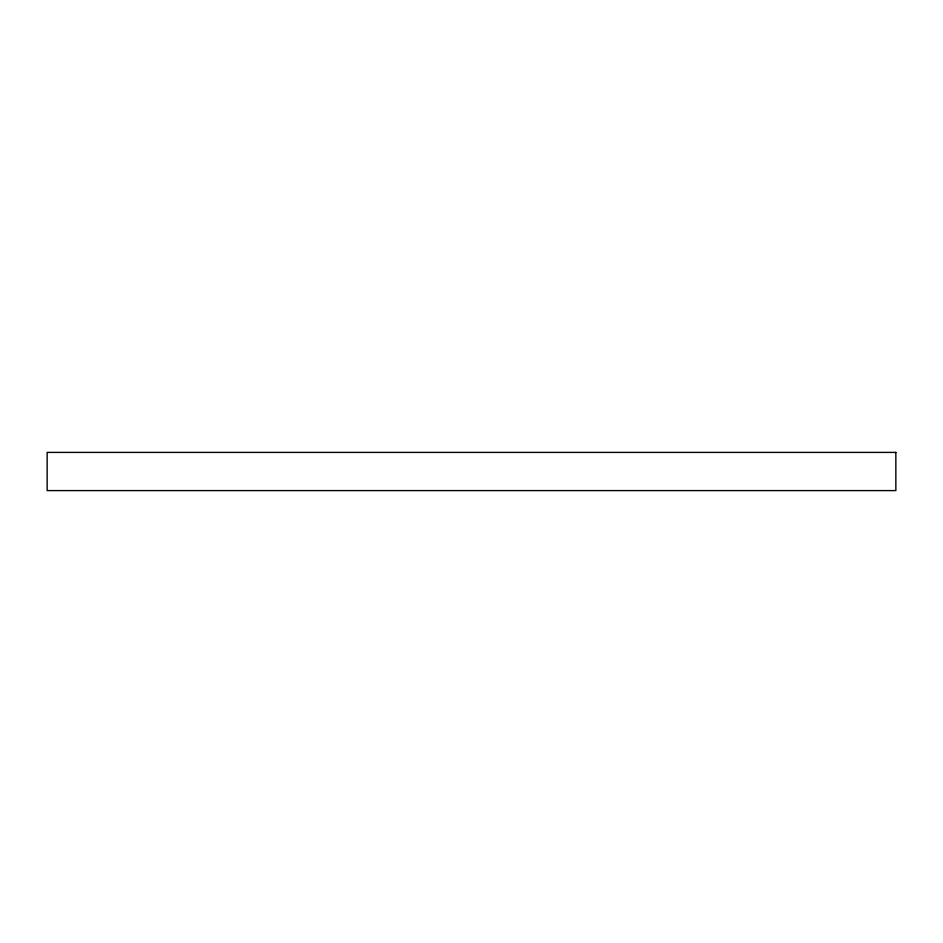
<?xml version="1.0" encoding="UTF-8"?>
<svg xmlns="http://www.w3.org/2000/svg" width="943" height="943" viewBox="0 0 943 943"><rect width="100%" height="100%" fill="white"/><g stroke="black" fill="none" stroke-linecap="round" stroke-linejoin="round"><path stroke-width="1.41" d="M895.85 452.404L47.15 452.404L47.15 490.596L895.85 490.596L895.85 452.404"/></g></svg>
